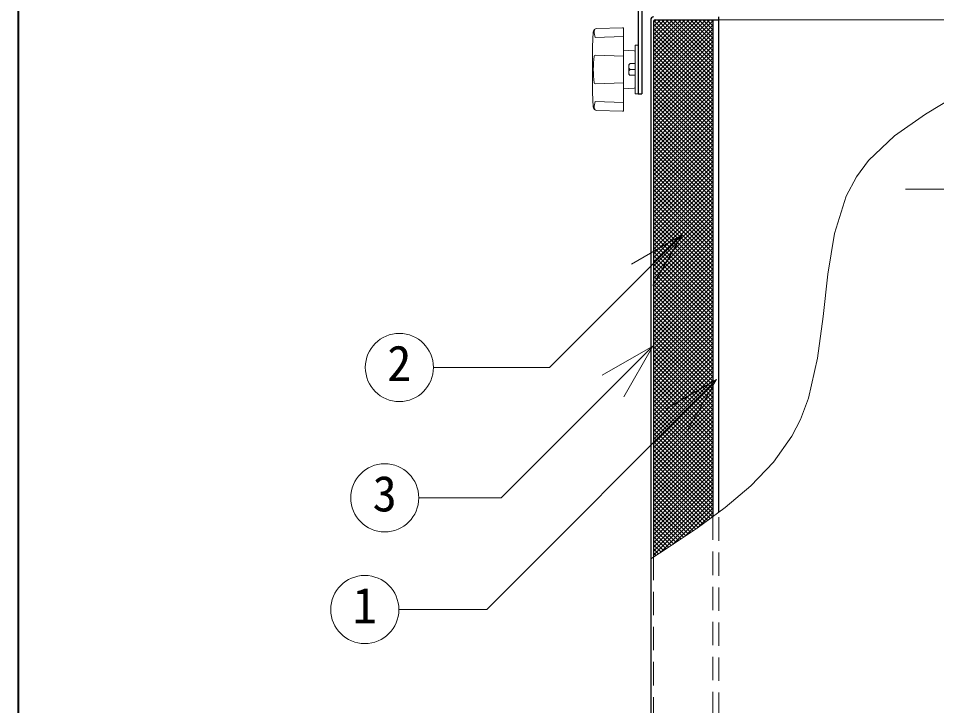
# Model space of a CAD drawing. Units: millimetres at full size, sheet at 1:10; details may follow other scales. Extents: x -2123 to 1927, y -1358 to 1452.
# Drawn here: x -2122.8 to -1650.8, y -479.8 to -126.8 of the extents above; entities that cross this region are included whole.
import ezdxf
from ezdxf.enums import TextEntityAlignment as Align

# ---------------------------------------------------------------- set-up
doc = ezdxf.new("R2010")
doc.units = ezdxf.units.MM
doc.header["$LTSCALE"] = 10
doc.linetypes.add('CHAIN1', pattern=[8, 5, -1, 1, -1])
doc.linetypes.add('DASHED1', pattern=[1.8, 1.2, -0.6])
doc.layers.add('0-0', color=7, linetype='Continuous', lineweight=18)
doc.styles.add('ＭＳ ゴシック', font='')
doc.styles.get('ＭＳ ゴシック').set_extended_font_data('MS Gothic')

msp = doc.modelspace()

# ---------------------------------------------------------------- linework, layer by layer
at = {"layer": '0-0', "color": 1, "lineweight": 40}
msp.add_line((-2122.8, -1358.09), (-2122.8, 1451.91), dxfattribs=at)
at = {"layer": '0-0', "color": 5, "lineweight": 25}
for p, q in [((-1804.3, -87.59), (-1804.3, -165.59)), ((-1802.3, -88.59), (-1802.3, -165.59)), ((-1762.8, -380.53), (-1762.8, -126.09)), ((-1797.8, -127.59), (-1797.8, -988.59)), ((-1796.3, -128.34), (-1796.3, -403.39)), ((-1795.55, -127.59), (-1762.8, -127.59)), ((-1765.8, -127.59), (-1765.8, -382.72)), ((-1804.3, -165.59), (-1802.3, -165.59))]:
    msp.add_line(p, q, dxfattribs=at)
at = {"layer": '0-0'}
for p, q in [((-1812.32, -131.62), (-1825.47, -132.05)), ((-1811.8, -174.05), (-1811.8, -132.12)), ((-1827.79, -141.32), (-1827.4, -133.94)), ((-1811.8, -136.15), (-1826.35, -136.64)), ((-1805.8, -140.59), (-1804.3, -140.59)), ((-1805.8, -140.59), (-1805.8, -165.59)), ((-1827.8, -164.32), (-1827.8, -141.85)), ((-1811.8, -146.23), (-1826.35, -145.75)), ((-1806.26, -143.55), (-1811.8, -143.09)), ((-1809.05, -150.74), (-1809.05, -155.44)), ((-1808.43, -150.09), (-1805.8, -150.09)), ((-1808.43, -153.09), (-1805.8, -153.09)), ((-1811.8, -159.94), (-1826.35, -160.43)), ((-1808.43, -156.09), (-1805.8, -156.09)), ((-1827.79, -164.85), (-1827.4, -172.23)), ((-1806.26, -162.62), (-1811.8, -163.09)), ((-1811.8, -170.02), (-1826.35, -169.54)), ((-1805.8, -165.59), (-1804.3, -165.59)), ((-1812.32, -174.55), (-1825.47, -174.13)), ((-1781.71, -238.01), (-1849.82, -306.12)), ((-1781.71, -238.01), (-1807.69, -253.01)), ((-1781.71, -238.01), (-1796.71, -263.99)), ((-1796.69, -295.16), (-1874.61, -373.07)), ((-1796.69, -295.16), (-1822.67, -310.16)), ((-1796.69, -295.16), (-1811.69, -321.14)), ((-1849.82, -306.12), (-1909.48, -306.12)), ((-1763.96, -312.32), (-1882.1, -430.46)), ((-1763.96, -312.32), (-1789.94, -327.32)), ((-1763.96, -312.32), (-1778.96, -338.3)), ((-1874.61, -373.07), (-1916.99, -373.07)), ((-1882.1, -430.46), (-1927.24, -430.46))]:
    msp.add_line(p, q, dxfattribs=at)
at = {"layer": '0-0', "color": 4, "lineweight": 9}
for p, q in [((-1796.3, -156.52), (-1767.37, -127.59)), ((-1796.3, -154.4), (-1769.49, -127.59)), ((-1796.3, -152.28), (-1771.61, -127.59)), ((-1796.3, -150.16), (-1773.73, -127.59)), ((-1796.3, -148.04), (-1775.85, -127.59)), ((-1796.3, -145.91), (-1777.97, -127.59)), ((-1796.3, -143.79), (-1780.1, -127.59)), ((-1796.3, -141.67), (-1782.22, -127.59)), ((-1796.3, -139.55), (-1784.34, -127.59)), ((-1796.3, -137.43), (-1786.46, -127.59)), ((-1796.3, -135.31), (-1788.58, -127.59)), ((-1796.3, -133.19), (-1790.7, -127.59)), ((-1796.3, -131.06), (-1792.82, -127.59)), ((-1796.3, -128.94), (-1794.94, -127.59)), ((-1796.3, -158.64), (-1765.8, -128.14)), ((-1796.3, -129.86), (-1765.8, -160.36)), ((-1796.3, -160.76), (-1765.8, -130.26)), ((-1796.3, -131.98), (-1765.8, -162.48)), ((-1796.15, -127.89), (-1765.8, -158.24)), ((-1794.33, -127.59), (-1765.8, -156.11)), ((-1792.21, -127.59), (-1765.8, -153.99)), ((-1790.09, -127.59), (-1765.8, -151.87)), ((-1787.97, -127.59), (-1765.8, -149.75)), ((-1785.84, -127.59), (-1765.8, -147.63)), ((-1783.72, -127.59), (-1765.8, -145.51)), ((-1781.6, -127.59), (-1765.8, -143.39)), ((-1779.48, -127.59), (-1765.8, -141.27)), ((-1777.36, -127.59), (-1765.8, -139.14)), ((-1775.24, -127.59), (-1765.8, -137.02)), ((-1773.12, -127.59), (-1765.8, -134.9)), ((-1771, -127.59), (-1765.8, -132.78)), ((-1768.87, -127.59), (-1765.8, -130.66)), ((-1766.75, -127.59), (-1765.8, -128.54)), ((-1586.98, -127.59), (-1762.8, -127.59)), ((-1796.3, -162.88), (-1765.8, -132.38)), ((-1796.3, -134.1), (-1765.8, -164.6)), ((-1796.3, -165.01), (-1765.8, -134.51)), ((-1796.3, -136.22), (-1765.8, -166.72)), ((-1796.3, -167.13), (-1765.8, -136.63)), ((-1796.3, -138.34), (-1765.8, -168.84)), ((-1796.3, -169.25), (-1765.8, -138.75)), ((-1796.3, -140.46), (-1765.8, -170.96)), ((-1796.3, -171.37), (-1765.8, -140.87)), ((-1796.3, -142.59), (-1765.8, -173.09)), ((-1796.3, -173.49), (-1765.8, -142.99)), ((-1796.3, -144.71), (-1765.8, -175.21)), ((-1796.3, -175.61), (-1765.8, -145.11)), ((-1796.3, -146.83), (-1765.8, -177.33)), ((-1796.3, -177.73), (-1765.8, -147.23)), ((-1796.3, -148.95), (-1765.8, -179.45)), ((-1796.3, -179.86), (-1765.8, -149.36)), ((-1796.3, -151.07), (-1765.8, -181.57)), ((-1796.3, -181.98), (-1765.8, -151.48)), ((-1796.3, -153.19), (-1765.8, -183.69)), ((-1796.3, -184.1), (-1765.8, -153.6)), ((-1796.3, -155.31), (-1765.8, -185.81)), ((-1796.3, -186.22), (-1765.8, -155.72)), ((-1796.3, -157.43), (-1765.8, -187.93)), ((-1796.3, -188.34), (-1765.8, -157.84)), ((-1796.3, -159.56), (-1765.8, -190.06)), ((-1796.3, -190.46), (-1765.8, -159.96)), ((-1796.3, -161.68), (-1765.8, -192.18)), ((-1796.3, -192.58), (-1765.8, -162.08)), ((-1796.3, -163.8), (-1765.8, -194.3)), ((-1796.3, -194.7), (-1765.8, -164.2)), ((-1796.3, -165.92), (-1765.8, -196.42)), ((-1796.3, -196.83), (-1765.8, -166.33)), ((-1796.3, -168.04), (-1765.8, -198.54)), ((-1796.3, -198.95), (-1765.8, -168.45)), ((-1796.3, -170.16), (-1765.8, -200.66)), ((-1796.3, -201.07), (-1765.8, -170.57)), ((-1796.3, -172.28), (-1765.8, -202.78)), ((-1796.3, -203.19), (-1765.8, -172.69)), ((-1796.3, -174.41), (-1765.8, -204.91)), ((-1796.3, -205.31), (-1765.8, -174.81)), ((-1796.3, -176.53), (-1765.8, -207.03)), ((-1796.3, -207.43), (-1765.8, -176.93)), ((-1796.3, -178.65), (-1765.8, -209.15)), ((-1796.3, -209.55), (-1765.8, -179.05)), ((-1796.3, -180.77), (-1765.8, -211.27)), ((-1796.3, -211.67), (-1765.8, -181.17)), ((-1796.3, -182.89), (-1765.8, -213.39)), ((-1796.3, -213.8), (-1765.8, -183.3)), ((-1796.3, -185.01), (-1765.8, -215.51)), ((-1796.3, -215.92), (-1765.8, -185.42)), ((-1796.3, -187.13), (-1765.8, -217.63)), ((-1796.3, -218.04), (-1765.8, -187.54)), ((-1796.3, -189.25), (-1765.8, -219.75)), ((-1796.3, -220.16), (-1765.8, -189.66)), ((-1796.3, -191.38), (-1765.8, -221.88)), ((-1796.3, -222.28), (-1765.8, -191.78)), ((-1796.3, -193.5), (-1765.8, -224)), ((-1796.3, -224.4), (-1765.8, -193.9)), ((-1796.3, -195.62), (-1765.8, -226.12)), ((-1796.3, -226.52), (-1765.8, -196.02)), ((-1796.3, -197.74), (-1765.8, -228.24)), ((-1796.3, -228.65), (-1765.8, -198.15)), ((-1796.3, -199.86), (-1765.8, -230.36)), ((-1796.3, -230.77), (-1765.8, -200.27)), ((-1796.3, -201.98), (-1765.8, -232.48)), ((-1796.3, -232.89), (-1765.8, -202.39)), ((-1796.3, -204.1), (-1765.8, -234.6)), ((-1796.3, -235.01), (-1765.8, -204.51)), ((-1796.3, -206.23), (-1765.8, -236.73)), ((-1796.3, -237.13), (-1765.8, -206.63)), ((-1796.3, -208.35), (-1765.8, -238.85)), ((-1796.3, -239.25), (-1765.8, -208.75)), ((-1796.3, -210.47), (-1765.8, -240.97)), ((-1796.3, -241.37), (-1765.8, -210.87)), ((-1796.3, -212.59), (-1765.8, -243.09)), ((-1796.3, -243.49), (-1765.8, -212.99)), ((-1796.3, -214.71), (-1765.8, -245.21)), ((-1796.3, -245.62), (-1765.8, -215.12)), ((-1796.3, -216.83), (-1765.8, -247.33)), ((-1796.3, -247.74), (-1765.8, -217.24)), ((-1796.3, -218.95), (-1765.8, -249.45)), ((-1796.3, -249.86), (-1765.8, -219.36)), ((-1796.3, -221.07), (-1765.8, -251.57)), ((-1796.3, -251.98), (-1765.8, -221.48)), ((-1796.3, -223.2), (-1765.8, -253.7)), ((-1796.3, -254.1), (-1765.8, -223.6)), ((-1796.3, -225.32), (-1765.8, -255.82)), ((-1796.3, -256.22), (-1765.8, -225.72)), ((-1796.3, -227.44), (-1765.8, -257.94)), ((-1796.3, -258.34), (-1765.8, -227.84)), ((-1796.3, -229.56), (-1765.8, -260.06)), ((-1796.3, -260.47), (-1765.8, -229.97)), ((-1796.3, -231.68), (-1765.8, -262.18)), ((-1796.3, -262.59), (-1765.8, -232.09)), ((-1796.3, -233.8), (-1765.8, -264.3)), ((-1796.3, -264.71), (-1765.8, -234.21)), ((-1796.3, -235.92), (-1765.8, -266.42)), ((-1796.3, -266.83), (-1765.8, -236.33)), ((-1796.3, -238.04), (-1765.8, -268.54)), ((-1796.3, -268.95), (-1765.8, -238.45)), ((-1796.3, -240.17), (-1765.8, -270.67)), ((-1796.3, -271.07), (-1765.8, -240.57)), ((-1796.3, -242.29), (-1765.8, -272.79)), ((-1796.3, -273.19), (-1765.8, -242.69)), ((-1796.3, -244.41), (-1765.8, -274.91)), ((-1796.3, -275.31), (-1765.8, -244.81)), ((-1796.3, -246.53), (-1765.8, -277.03)), ((-1796.3, -277.44), (-1765.8, -246.94)), ((-1796.3, -248.65), (-1765.8, -279.15)), ((-1796.3, -279.56), (-1765.8, -249.06)), ((-1796.3, -250.77), (-1765.8, -281.27)), ((-1796.3, -281.68), (-1765.8, -251.18)), ((-1796.3, -252.89), (-1765.8, -283.39)), ((-1796.3, -283.8), (-1765.8, -253.3)), ((-1796.3, -255.02), (-1765.8, -285.52)), ((-1796.3, -285.92), (-1765.8, -255.42)), ((-1796.3, -257.14), (-1765.8, -287.64)), ((-1796.3, -288.04), (-1765.8, -257.54)), ((-1796.3, -259.26), (-1765.8, -289.76)), ((-1796.3, -290.16), (-1765.8, -259.66)), ((-1796.3, -261.38), (-1765.8, -291.88)), ((-1796.3, -292.29), (-1765.8, -261.79)), ((-1796.3, -263.5), (-1765.8, -294)), ((-1796.3, -294.41), (-1765.8, -263.91)), ((-1796.3, -265.62), (-1765.8, -296.12)), ((-1796.3, -296.53), (-1765.8, -266.03)), ((-1796.3, -267.74), (-1765.8, -298.24)), ((-1796.3, -298.65), (-1765.8, -268.15)), ((-1796.3, -269.86), (-1765.8, -300.36)), ((-1796.3, -300.77), (-1765.8, -270.27)), ((-1796.3, -271.99), (-1765.8, -302.49)), ((-1796.3, -302.89), (-1765.8, -272.39)), ((-1796.3, -274.11), (-1765.8, -304.61)), ((-1796.3, -305.01), (-1765.8, -274.51)), ((-1796.3, -276.23), (-1765.8, -306.73)), ((-1796.3, -307.13), (-1765.8, -276.63)), ((-1796.3, -278.35), (-1765.8, -308.85)), ((-1796.3, -309.26), (-1765.8, -278.76)), ((-1796.3, -280.47), (-1765.8, -310.97)), ((-1796.3, -311.38), (-1765.8, -280.88)), ((-1796.3, -282.59), (-1765.8, -313.09)), ((-1796.3, -313.5), (-1765.8, -283)), ((-1796.3, -284.71), (-1765.8, -315.21)), ((-1796.3, -315.62), (-1765.8, -285.12)), ((-1796.3, -286.84), (-1765.8, -317.34)), ((-1796.3, -317.74), (-1765.8, -287.24)), ((-1796.3, -288.96), (-1765.8, -319.46)), ((-1796.3, -319.86), (-1765.8, -289.36)), ((-1796.3, -291.08), (-1765.8, -321.58)), ((-1796.3, -321.98), (-1765.8, -291.48)), ((-1796.3, -293.2), (-1765.8, -323.7)), ((-1796.3, -324.1), (-1765.8, -293.6)), ((-1796.3, -295.32), (-1765.8, -325.82)), ((-1796.3, -326.23), (-1765.8, -295.73)), ((-1796.3, -297.44), (-1765.8, -327.94)), ((-1796.3, -328.35), (-1765.8, -297.85)), ((-1796.3, -299.56), (-1765.8, -330.06)), ((-1796.3, -330.47), (-1765.8, -299.97)), ((-1796.3, -301.68), (-1765.8, -332.18)), ((-1796.3, -332.59), (-1765.8, -302.09)), ((-1796.3, -303.81), (-1765.8, -334.31)), ((-1796.3, -334.71), (-1765.8, -304.21)), ((-1796.3, -305.93), (-1765.8, -336.43)), ((-1796.3, -336.83), (-1765.8, -306.33)), ((-1796.3, -308.05), (-1765.8, -338.55)), ((-1796.3, -338.95), (-1765.8, -308.45)), ((-1796.3, -310.17), (-1765.8, -340.67)), ((-1796.3, -341.08), (-1765.8, -310.58)), ((-1796.3, -312.29), (-1765.8, -342.79)), ((-1796.3, -343.2), (-1765.8, -312.7)), ((-1796.3, -314.41), (-1765.8, -344.91)), ((-1796.3, -345.32), (-1765.8, -314.82)), ((-1796.3, -316.53), (-1765.8, -347.03)), ((-1796.3, -347.44), (-1765.8, -316.94)), ((-1796.3, -318.66), (-1765.8, -349.16)), ((-1796.3, -349.56), (-1765.8, -319.06)), ((-1796.3, -320.78), (-1765.8, -351.28)), ((-1796.3, -351.68), (-1765.8, -321.18)), ((-1796.3, -322.9), (-1765.8, -353.4)), ((-1796.3, -353.8), (-1765.8, -323.3)), ((-1796.3, -325.02), (-1765.8, -355.52)), ((-1796.3, -355.92), (-1765.8, -325.42)), ((-1796.3, -327.14), (-1765.8, -357.64)), ((-1796.3, -358.05), (-1765.8, -327.55)), ((-1796.3, -329.26), (-1765.8, -359.76)), ((-1796.3, -360.17), (-1765.8, -329.67)), ((-1796.3, -331.38), (-1765.8, -361.88)), ((-1796.3, -362.29), (-1765.8, -331.79)), ((-1796.3, -333.5), (-1765.8, -364)), ((-1796.3, -364.41), (-1765.8, -333.91)), ((-1796.3, -335.63), (-1765.8, -366.13)), ((-1796.3, -366.53), (-1765.8, -336.03)), ((-1796.3, -337.75), (-1765.8, -368.25)), ((-1796.3, -368.65), (-1765.8, -338.15)), ((-1796.3, -339.87), (-1765.8, -370.37)), ((-1796.3, -370.77), (-1765.8, -340.27)), ((-1796.3, -341.99), (-1765.8, -372.49)), ((-1796.3, -372.9), (-1765.8, -342.4)), ((-1796.3, -344.11), (-1765.8, -374.61)), ((-1796.3, -375.02), (-1765.8, -344.52)), ((-1796.3, -346.23), (-1765.8, -376.73)), ((-1796.3, -377.14), (-1765.8, -346.64)), ((-1796.3, -348.35), (-1765.8, -378.85)), ((-1796.3, -379.26), (-1765.8, -348.76)), ((-1796.3, -350.47), (-1765.8, -380.97)), ((-1796.3, -381.38), (-1765.8, -350.88)), ((-1796.3, -352.6), (-1766.02, -382.88)), ((-1796.3, -383.5), (-1765.8, -353)), ((-1796.3, -354.72), (-1767.25, -383.77)), ((-1796.3, -385.62), (-1765.8, -355.12)), ((-1796.3, -356.84), (-1768.47, -384.67)), ((-1796.3, -387.74), (-1765.8, -357.24)), ((-1796.3, -358.96), (-1769.7, -385.56)), ((-1796.3, -389.87), (-1765.8, -359.37)), ((-1796.3, -361.08), (-1770.93, -386.46)), ((-1796.3, -391.99), (-1765.8, -361.49)), ((-1796.3, -363.2), (-1772.15, -387.35)), ((-1796.3, -394.11), (-1765.8, -363.61)), ((-1796.3, -365.32), (-1773.38, -388.25)), ((-1796.3, -396.23), (-1765.8, -365.73)), ((-1796.3, -367.45), (-1774.63, -389.11)), ((-1796.3, -398.35), (-1765.8, -367.85)), ((-1796.3, -369.57), (-1775.91, -389.96)), ((-1796.3, -400.47), (-1765.8, -369.97)), ((-1796.3, -371.69), (-1777.18, -390.81)), ((-1796.3, -402.59), (-1765.8, -372.09)), ((-1796.3, -373.81), (-1778.45, -391.66)), ((-1796.3, -375.93), (-1779.73, -392.51)), ((-1792.57, -400.99), (-1765.8, -374.22)), ((-1786.45, -396.98), (-1765.8, -376.34)), ((-1796.3, -378.05), (-1781, -393.35)), ((-1796.3, -380.17), (-1782.27, -394.2)), ((-1780.09, -392.75), (-1765.8, -378.46)), ((-1773.71, -388.49), (-1765.8, -380.58)), ((-1796.3, -382.29), (-1783.55, -395.05)), ((-1796.3, -384.42), (-1784.82, -395.9)), ((-1796.3, -386.54), (-1786.09, -396.75)), ((-1765.86, -382.76), (-1765.8, -382.7)), ((-1796.3, -388.66), (-1787.37, -397.59)), ((-1796.3, -390.78), (-1788.64, -398.44)), ((-1796.3, -392.9), (-1789.92, -399.28)), ((-1796.3, -395.02), (-1791.21, -400.11)), ((-1796.3, -397.14), (-1792.5, -400.94)), ((-1796.3, -399.27), (-1793.79, -401.77)), ((-1796.3, -401.39), (-1795.08, -402.61))]:
    msp.add_line(p, q, dxfattribs=at)
at = {"layer": '0-0', "color": 4, "linetype": 'CHAIN1', "lineweight": 9}
msp.add_line((-1666.8, -214.59), (-1578.8, -214.59), dxfattribs=at)
at = {"layer": '0-0', "linetype": 'DASHED1'}
for p, q in [((-1762.8, -953.09), (-1762.8, -380.53)), ((-1765.8, -382.72), (-1765.8, -956.09)), ((-1796.3, -403.39), (-1796.3, -987.84))]:
    msp.add_line(p, q, dxfattribs=at)
at = {"layer": '0-0'}
msp.add_lwpolyline([(-1639.34, -165.55), (-1656.58, -175.96), (-1672.46, -187.14), (-1685.88, -199.87), (-1692.1, -208.27), (-1697.29, -218.22), (-1703.28, -237.37), (-1706.77, -258.23), (-1709.21, -279.88), (-1712.05, -301.4), (-1716.73, -321.88), (-1720.87, -332.91), (-1725.25, -341.37), (-1734.74, -354.78), (-1746.31, -366.94), (-1759.49, -378.12), (-1773.85, -388.59), (-1788.91, -398.63), (-1797.8, -404.36)], dxfattribs=at)
for centre in [(-1926.98, -306.12), (-1934.49, -373.07), (-1944.74, -430.46)]:
    msp.add_circle(centre, 17.5, dxfattribs=at)
at = {"layer": '0-0', "color": 5, "lineweight": 25}
for centre, radius in [((-1796.3, -127.59), 1.5), ((-1795.55, -128.34), 0.75)]:
    msp.add_arc(centre, radius, 90, 180, dxfattribs=at)
at = {"layer": '0-0'}
for centre, radius, start, end in [((-1825.4, -134.05), 2, 91.8458, 176.9809), ((-1812.3, -132.12), 0.5, 0, 91.8458), ((-1824.73, -133.58), 2.07, 141.267, 176.9724), ((-1816.84, -133.66), 9.96, 178.9094, 197.38), ((-1817.8, -141.85), 10, 176.9809, 180), ((-1772.96, -153.09), 54.34, 172.7013, 187.2987), ((-1826.37, -146.25), 0.5, 88.0909, 172.7013), ((-1806.3, -144.05), 0.5, 0, 85.2364), ((-1806.95, -151.59), 2.11, 134.6245, 225.3755), ((-1807.48, -151.62), 1.79, 121.6281, 150.7594), ((-1806.95, -154.59), 2.11, 134.6245, 225.3755), ((-1807.48, -154.56), 1.79, 209.2406, 238.3719), ((-1826.37, -159.93), 0.5, 187.2987, 271.9092), ((-1817.8, -164.32), 10, 180, 183.0191), ((-1806.3, -162.13), 0.5, 274.7636, 0), ((-1816.84, -172.51), 9.96, 162.62, 181.0906), ((-1825.4, -172.13), 2, 183.0191, 268.1542), ((-1824.73, -172.59), 2.07, 183.0276, 218.733), ((-1812.3, -174.05), 0.5, 268.1542, 0)]:
    msp.add_arc(centre, radius, start, end, dxfattribs=at)

# ---------------------------------------------------------------- texts
at = {"layer": '0-0', "style": 'ＭＳ ゴシック'}
for s, p in [('2', (-1933.23, -318.62)), ('3', (-1940.74, -385.57)), ('1', (-1950.99, -442.96))]:
    msp.add_text(s, height=18.33, dxfattribs=at).set_placement(p, align=Align.BOTTOM_LEFT)

doc.saveas('drawing.dxf')
